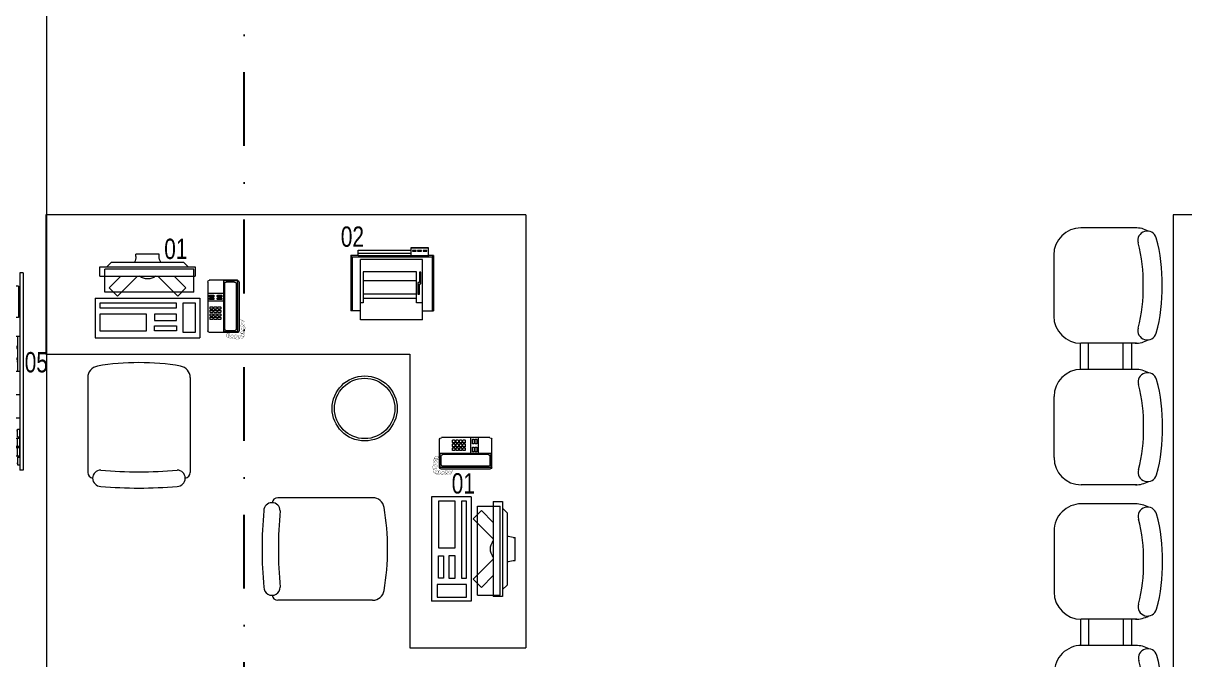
# Model space of a CAD drawing. Header units: inches. Extents: x -246178 to 57169, y -29325 to 19878.
# Drawn here: x 35950 to 40947, y -10662 to -7922 of the extents above; entities that cross this region are included whole.
import ezdxf
from ezdxf.enums import TextEntityAlignment as Align

# ---------------------------------------------------------------- set-up
doc = ezdxf.new("R2010")
doc.units = ezdxf.units.IN
doc.header["$LTSCALE"] = 25
doc.header["$MEASUREMENT"] = 0
doc.linetypes.add('DASHDOT', pattern=[25.4, 12.7, -6.35, 0, -6.35])
doc.layers.get('0').update_dxf_attribs({"color": 8})
for name, color, linetype, lineweight in [('00-Ground Floor$0$72_EGR_EQP_TAG', 142, 'Continuous', 5), ('00-Ground Floor$0$LOADING', 253, 'Continuous', 5), ('00-Ground Floor$0$Walls', 251, 'Continuous', 5), ('F-ALRM-CLNG-CNDT', 51, 'DASHDOT', 25)]:
    doc.layers.add(name, color=color, linetype=linetype, lineweight=lineweight)
doc.styles.add('00-Ground Floor$0$Standard', font='arial.ttf')
doc.styles.add('00-Ground Floor$0$X3G_ENTITY_257CFD', font='swisscl.ttf', dxfattribs={"height": 200})

# ---------------------------------------------------------------- blocks, each defined once
blk = doc.blocks.new('00-Ground Floor$0$GF21021-P')
for p, q in [((-0.2207, 0.4756), (-0.2207, 0.0675)), ((0.2205, 0.4756), (0.2205, 0.0675))]:
    blk.add_line(p, q)
for centre, radius, start, end in [((-0.1707, 0.4756), 0.05, 99.6329, 180), ((-0.0001, -0.5295), 1.0695, 80.3671, 99.6329), ((0.1705, 0.4756), 0.05, 0, 80.3671), ((-0.1957, 0.0675), 0.025, 180, 261.4721), ((-0.1643, 0.0425), 0.0351, 90, 270), ((0, 1.8467), 1.7767, 264.6946, 275.3053), ((0.1641, 0.0425), 0.0351, 270, 90), ((0.1955, 0.0675), 0.025, 278.5279, 0), ((0, 1.8314), 1.8314, 264.8532, 275.147)]:
    blk.add_arc(centre, radius, start, end)
blk = doc.blocks.new('00-Ground Floor$0$DM20079-P')
at = {"color": 0}
for p, q in [((-0.0686, 0.217), (-0.0686, 0.008)), ((-0.0616, 0.225), (0.0594, 0.225)), ((-0.0616, 0.225), (-0.0616, 0)), ((-0.0616, 0.222), (-0.0016, 0.222)), ((-0.0616, 0.212), (-0.0565, 0.212)), ((-0.0566, 0.2105), (-0.0566, 0.0145)), ((-0.0496, 0.2175), (-0.0136, 0.2175)), ((-0.0068, 0.212), (-0.0016, 0.212)), ((-0.0066, 0.2105), (-0.0066, 0.0145)), ((-0.0016, 0.225), (-0.0016, 0)), ((0.0664, 0.217), (0.0664, 0.008)), ((-0.0016, 0.1675), (0.0664, 0.1675)), ((-0.0016, 0.135), (0.0664, 0.135)), ((-0.0616, 0.013), (-0.0565, 0.013)), ((-0.0616, 0.003), (-0.0016, 0.003)), ((-0.0594, 0), (0.0594, 0)), ((-0.0496, 0.0075), (-0.0136, 0.0075)), ((-0.0068, 0.013), (-0.0016, 0.013))]:
    blk.add_line(p, q, dxfattribs=at)
for points in [[(0.0074, 0.1605, 0.414214), (0.0054, 0.1585), (0.0054, 0.1555, 0.414214), (0.0074, 0.1535), (0.0234, 0.1535, 0.414214), (0.0254, 0.1555), (0.0254, 0.1585, 0.414214), (0.0234, 0.1605)], [(0.0574, 0.1535, 0.414214), (0.0594, 0.1555), (0.0594, 0.1585, 0.414214), (0.0574, 0.1605), (0.0414, 0.1605, 0.414214), (0.0394, 0.1585), (0.0394, 0.1555, 0.414214), (0.0414, 0.1535)], [(0.0234, 0.142, 0.414214), (0.0254, 0.144), (0.0254, 0.147, 0.414214), (0.0234, 0.149), (0.0074, 0.149, 0.414214), (0.0054, 0.147), (0.0054, 0.144, 0.414214), (0.0074, 0.142)], [(0.0104, 0.103, 0.414214), (0.0124, 0.101), (0.0204, 0.101, 0.414214), (0.0224, 0.103), (0.0224, 0.109, 0.414214), (0.0204, 0.111), (0.0124, 0.111, 0.414214), (0.0104, 0.109)], [(0.0274, 0.103, 0.414214), (0.0294, 0.101), (0.0374, 0.101, 0.414214), (0.0394, 0.103), (0.0394, 0.109, 0.414214), (0.0374, 0.111), (0.0294, 0.111, 0.414214), (0.0274, 0.109)], [(0.0574, 0.142, 0.414214), (0.0594, 0.144), (0.0594, 0.147, 0.414214), (0.0574, 0.149), (0.0414, 0.149, 0.414214), (0.0394, 0.147), (0.0394, 0.144, 0.414214), (0.0414, 0.142)], [(0.0444, 0.103, 0.414214), (0.0464, 0.101), (0.0544, 0.101, 0.414214), (0.0564, 0.103), (0.0564, 0.109, 0.414214), (0.0544, 0.111), (0.0464, 0.111, 0.414214), (0.0444, 0.109)], [(0.0104, 0.088, 0.414214), (0.0124, 0.086), (0.0204, 0.086, 0.414214), (0.0224, 0.088), (0.0224, 0.094, 0.414214), (0.0204, 0.096), (0.0124, 0.096, 0.414214), (0.0104, 0.094)], [(0.0104, 0.073, 0.414214), (0.0124, 0.071), (0.0204, 0.071, 0.414214), (0.0224, 0.073), (0.0224, 0.079, 0.414214), (0.0204, 0.081), (0.0124, 0.081, 0.414214), (0.0104, 0.079)], [(0.0104, 0.058, 0.414214), (0.0124, 0.056), (0.0204, 0.056, 0.414214), (0.0224, 0.058), (0.0224, 0.064, 0.414214), (0.0204, 0.066), (0.0124, 0.066, 0.414214), (0.0104, 0.064)], [(0.0274, 0.088, 0.414214), (0.0294, 0.086), (0.0374, 0.086, 0.414214), (0.0394, 0.088), (0.0394, 0.094, 0.414214), (0.0374, 0.096), (0.0294, 0.096, 0.414214), (0.0274, 0.094)], [(0.0274, 0.073, 0.414214), (0.0294, 0.071), (0.0374, 0.071, 0.414214), (0.0394, 0.073), (0.0394, 0.079, 0.414214), (0.0374, 0.081), (0.0294, 0.081, 0.414214), (0.0274, 0.079)], [(0.0274, 0.058, 0.414214), (0.0294, 0.056), (0.0374, 0.056, 0.414214), (0.0394, 0.058), (0.0394, 0.064, 0.414214), (0.0374, 0.066), (0.0294, 0.066, 0.414214), (0.0274, 0.064)], [(0.0444, 0.088, 0.414214), (0.0464, 0.086), (0.0544, 0.086, 0.414214), (0.0564, 0.088), (0.0564, 0.094, 0.414214), (0.0544, 0.096), (0.0464, 0.096, 0.414214), (0.0444, 0.094)], [(0.0444, 0.073, 0.414214), (0.0464, 0.071), (0.0544, 0.071, 0.414214), (0.0564, 0.073), (0.0564, 0.079, 0.414214), (0.0544, 0.081), (0.0464, 0.081, 0.414214), (0.0444, 0.079)], [(0.0444, 0.058, 0.414214), (0.0464, 0.056), (0.0544, 0.056, 0.414214), (0.0564, 0.058), (0.0564, 0.064, 0.414214), (0.0544, 0.066), (0.0464, 0.066, 0.414214), (0.0444, 0.064)]]:
    blk.add_lwpolyline(points, format="xyb", close=True, dxfattribs=at)
at = {"color": 0, "const_width": 0.001}
blk.add_lwpolyline([(-0.0686, 0.059, 0.184574), (-0.0861, 0.0478, 1.44364), (-0.0769, 0.0452, 0.837915), (-0.0907, 0.0465, 0.30536), (-0.0835, 0.0248, 1.584726), (-0.0815, 0.034, 0.253153), (-0.094, 0.0228, 0.874198), (-0.0776, 0.0142, 0.915253), (-0.0897, 0.0168, 0.223821), (-0.0874, -0.0011, 1.703343), (-0.0796, 0.005, 0.588962), (-0.0934, -0.0114, 0.717795), (-0.0769, -0.0108, 0.983104), (-0.0875, -0.0075, 0.326362), (-0.0815, -0.0259, 0.758716), (-0.0657, -0.0134, 0.906186), (-0.0743, -0.016, 0.189488), (-0.067, -0.0272, 0.7948), (-0.0506, -0.0127, 1.223996), (-0.0585, -0.0193, 0.072149), (-0.0473, -0.0259, 0.645886), (-0.0341, -0.0134, 1.366917), (-0.042, -0.0193, 0.078415), (-0.0315, -0.0246, 0.723006), (-0.0229, -0.0127, 1.105484), (-0.0289, -0.018, 0.327892), (-0.017, -0.0193, 0.446638), (-0.0144, -0.0068, 0.327263), (-0.0269, -0.0029, 1.240441), (-0.0229, -0.0094, 0.611307), (-0.0278, 0.0075)], format="xyb", dxfattribs=at)
at = {"color": 0}
for centre, radius, start, end in [((-0.0605, 0.217), 0.00813, 97.9633, 179.6649), ((-0.0496, 0.2105), 0.007, 90, 180), ((-0.0136, 0.2105), 0.007, 0, 90), ((0.0582, 0.217), 0.00813, 0.3351, 82.0367), ((-0.0605, 0.008), 0.00813, 180.3351, 277.9633), ((-0.0496, 0.0145), 0.007, 180, 270), ((-0.0136, 0.0145), 0.007, 270, 0), ((0.0582, 0.008), 0.00813, 277.9633, 359.6649)]:
    blk.add_arc(centre, radius, start, end, dxfattribs=at)
blk = doc.blocks.new('00-Ground Floor$0$ITCWLS1-P')
at = {"layer": '00-Ground Floor$0$LOADING'}
for p, q in [((-0.17, 0.45), (-0.17, 0)), ((-0.17, 0.45), (0, 0.45)), ((0, 0.45), (0, 0)), ((-0.3251, 0.38, 0), (-0.3051, 0.4, 0)), ((-0.2651, 0.43, 0), (-0.3051, 0.43, 0)), ((-0.3051, 0.43, 0), (-0.3051, 0.02, 0)), ((-0.197, 0.4094), (-0.295, 0.4094)), ((-0.295, 0.0264), (-0.295, 0.4094)), ((-0.2651, 0.43, 0), (-0.2651, 0.02, 0)), ((-0.197, 0.0264), (-0.197, 0.4094)), ((-0.1496, 0.4305), (-0.1291, 0.4305)), ((-0.1291, 0.4305), (-0.1291, 0.4089)), ((-0.3251, 0.38, 0), (-0.3251, 0.07, 0)), ((-0.3503, 0.275), (-0.3596, 0.275)), ((-0.3596, 0.175), (-0.3596, 0.275)), ((-0.3503, 0.175), (-0.3596, 0.175)), ((-0.3251, 0.07, 0), (-0.3051, 0.05, 0)), ((-0.3051, 0.02, 0), (-0.2651, 0.02, 0)), ((-0.197, 0.0264), (-0.295, 0.0264)), ((-0.17, 0), (0, 0))]:
    blk.add_line(p, q, dxfattribs=at)
at = {"layer": '00-Ground Floor$0$LOADING', "extrusion": (2.48281e-10, 3.18408e-10, -1)}
for p, q in [((-0.2651, 0.3395), (-0.2144, 0.3902)), ((-0.2651, 0.2688), (-0.1791, 0.3548)), ((-0.1791, 0.3548), (-0.2144, 0.3902))]:
    blk.add_line(p, q, dxfattribs=at)
at = {"layer": '00-Ground Floor$0$LOADING', "extrusion": (2.48281e-10, -3.18408e-10, -1)}
for p, q in [((-0.2651, 0.1812), (-0.1791, 0.0952)), ((-0.2651, 0.1105), (-0.2144, 0.0598)), ((-0.1791, 0.0952), (-0.2144, 0.0598))]:
    blk.add_line(p, q, dxfattribs=at)
at = {"layer": '00-Ground Floor$0$LOADING'}
for points in [[(-0.1291, 0.4089), (-0.1291, 0.1), (-0.1496, 0.1), (-0.1496, 0.4305)], [(-0.1496, 0.1), (-0.1496, 0.1), (-0.1496, 0.1), (-0.1496, 0.1), (-0.1496, 0.1), (-0.1496, 0.1), (-0.1496, 0.1), (-0.1496, 0.1), (-0.1496, 0.1)], [(-0.1496, 0.1), (-0.1496, 0.1), (-0.1496, 0.1), (-0.1496, 0.1), (-0.1496, 0.1), (-0.1496, 0.1), (-0.1496, 0.1), (-0.1496, 0.1), (-0.1496, 0.1), (-0.1496, 0.1), (-0.1496, 0.1), (-0.1496, 0.1), (-0.1496, 0.1), (-0.1496, 0.1), (-0.1496, 0.1), (-0.1496, 0.1), (-0.1496, 0.1), (-0.1496, 0.1)], [(-0.1496, 0.1), (-0.1496, 0.1), (-0.1496, 0.1), (-0.1496, 0.1), (-0.1496, 0.1), (-0.1496, 0.1), (-0.1496, 0.1), (-0.1496, 0.1), (-0.1496, 0.1), (-0.1496, 0.1)], [(-0.1496, 0.1), (-0.1496, 0.1), (-0.1496, 0.1), (-0.1496, 0.1), (-0.1496, 0.1), (-0.1496, 0.1), (-0.1496, 0.1)], [(-0.1496, 0.1), (-0.1496, 0.1), (-0.1496, 0.1), (-0.1496, 0.1), (-0.1496, 0.1), (-0.1496, 0.1), (-0.1496, 0.1), (-0.1496, 0.1), (-0.1496, 0.1), (-0.1496, 0.1)], [(-0.1496, 0.1), (-0.1496, 0.1), (-0.1496, 0.1), (-0.1496, 0.1), (-0.1496, 0.1), (-0.1496, 0.1), (-0.1496, 0.1), (-0.1496, 0.1), (-0.1496, 0.1), (-0.1496, 0.1), (-0.1496, 0.1), (-0.1496, 0.1), (-0.1496, 0.1), (-0.1496, 0.1), (-0.1496, 0.1)], [(-0.1496, 0.1), (-0.1496, 0.1), (-0.1496, 0.1), (-0.1496, 0.1), (-0.1496, 0.1), (-0.1496, 0.1), (-0.1496, 0.1), (-0.1496, 0.1), (-0.1496, 0.1), (-0.1496, 0.1)], [(-0.1496, 0.1), (-0.1496, 0.1), (-0.1496, 0.1), (-0.1496, 0.1), (-0.1496, 0.1), (-0.1496, 0.1), (-0.1496, 0.1), (-0.1496, 0.1), (-0.1496, 0.1), (-0.1496, 0.1)], [(-0.1496, 0.1), (-0.1496, 0.1), (-0.1496, 0.1), (-0.1496, 0.1), (-0.1496, 0.1), (-0.1496, 0.1), (-0.1496, 0.1), (-0.1496, 0.1), (-0.1496, 0.1), (-0.1496, 0.1), (-0.1496, 0.1), (-0.1496, 0.1), (-0.1496, 0.1), (-0.1496, 0.1), (-0.1496, 0.1), (-0.1496, 0.1), (-0.1496, 0.1), (-0.1496, 0.1), (-0.1496, 0.1), (-0.1496, 0.1), (-0.1496, 0.1), (-0.1496, 0.1), (-0.1496, 0.1), (-0.1496, 0.1), (-0.1496, 0.1), (-0.1496, 0.1), (-0.1496, 0.1), (-0.1496, 0.1), (-0.1496, 0.1), (-0.1496, 0.1), (-0.1496, 0.1), (-0.1496, 0.1), (-0.1496, 0.1), (-0.1496, 0.1), (-0.1496, 0.1), (-0.1496, 0.1), (-0.1496, 0.1), (-0.1496, 0.1), (-0.1496, 0.1), (-0.1496, 0.1), (-0.1496, 0.1), (-0.1496, 0.1), (-0.1496, 0.1), (-0.1496, 0.1), (-0.1496, 0.1), (-0.1496, 0.1), (-0.1496, 0.1), (-0.1496, 0.1), (-0.1496, 0.1), (-0.1496, 0.1), (-0.1496, 0.1), (-0.1496, 0.1), (-0.1496, 0.1), (-0.1496, 0.1)], [(-0.1496, 0.1), (-0.1496, 0.1), (-0.1496, 0.1), (-0.1496, 0.1), (-0.1496, 0.1), (-0.1496, 0.1), (-0.1496, 0.1), (-0.1496, 0.1), (-0.1496, 0.1), (-0.1496, 0.1), (-0.1496, 0.1), (-0.1496, 0.1), (-0.1496, 0.1), (-0.1496, 0.1), (-0.1496, 0.1), (-0.1496, 0.1), (-0.1496, 0.1), (-0.1496, 0.1), (-0.1496, 0.1), (-0.1496, 0.1), (-0.1496, 0.1), (-0.1496, 0.1), (-0.1496, 0.1), (-0.1496, 0.1), (-0.1496, 0.1), (-0.1496, 0.1), (-0.1496, 0.1), (-0.1496, 0.1), (-0.1496, 0.1), (-0.1496, 0.1), (-0.1496, 0.1), (-0.1496, 0.1), (-0.1496, 0.1), (-0.1496, 0.1), (-0.1496, 0.1), (-0.1496, 0.1), (-0.1496, 0.1), (-0.1496, 0.1), (-0.1496, 0.1), (-0.1496, 0.1), (-0.1496, 0.1), (-0.1496, 0.1), (-0.1496, 0.1), (-0.1496, 0.1), (-0.1496, 0.1), (-0.1496, 0.1), (-0.1496, 0.1), (-0.1496, 0.1), (-0.1496, 0.1), (-0.1496, 0.1), (-0.1496, 0.1), (-0.1496, 0.1), (-0.1496, 0.1), (-0.1496, 0.1), (-0.1496, 0.1), (-0.1496, 0.1), (-0.1496, 0.1), (-0.1496, 0.1), (-0.1496, 0.1), (-0.1496, 0.1), (-0.1496, 0.1), (-0.1496, 0.1), (-0.1496, 0.1), (-0.1496, 0.1), (-0.1496, 0.1), (-0.1496, 0.1), (-0.1496, 0.1), (-0.1496, 0.1), (-0.1496, 0.1), (-0.1496, 0.1), (-0.1496, 0.1), (-0.1496, 0.1), (-0.1496, 0.1), (-0.1496, 0.1), (-0.1496, 0.1), (-0.1496, 0.1), (-0.1496, 0.1), (-0.1496, 0.1), (-0.1496, 0.1), (-0.1496, 0.1), (-0.1496, 0.1), (-0.1496, 0.1), (-0.1496, 0.1), (-0.1496, 0.1), (-0.1496, 0.1), (-0.1496, 0.1), (-0.1496, 0.1), (-0.1496, 0.1), (-0.1496, 0.1)], [(-0.1496, 0.1), (-0.1496, 0.1), (-0.1496, 0.1), (-0.1496, 0.1), (-0.1496, 0.1), (-0.1496, 0.1), (-0.1496, 0.1), (-0.1496, 0.1), (-0.1496, 0.1), (-0.1496, 0.1), (-0.1496, 0.1), (-0.1496, 0.1)], [(-0.1496, 0.1), (-0.1496, 0.1), (-0.1496, 0.1), (-0.1496, 0.1), (-0.1496, 0.1), (-0.1496, 0.1), (-0.1496, 0.1)], [(-0.1496, 0.1), (-0.1496, 0.1), (-0.1496, 0.1), (-0.1496, 0.1), (-0.1496, 0.1), (-0.1496, 0.1), (-0.1496, 0.1), (-0.1496, 0.1), (-0.1496, 0.1), (-0.1496, 0.1), (-0.1496, 0.1), (-0.1496, 0.1), (-0.1496, 0.1), (-0.1496, 0.1), (-0.1496, 0.1), (-0.1496, 0.1), (-0.1496, 0.1)], [(-0.1496, 0.1), (-0.1496, 0.1), (-0.1496, 0.1), (-0.1496, 0.1), (-0.1496, 0.1), (-0.1496, 0.1), (-0.1496, 0.1), (-0.1496, 0.1), (-0.1496, 0.1), (-0.1496, 0.1), (-0.1496, 0.1), (-0.1496, 0.1), (-0.1496, 0.1), (-0.1496, 0.1), (-0.1496, 0.1), (-0.1496, 0.1), (-0.1496, 0.1), (-0.1496, 0.1), (-0.1496, 0.1), (-0.1496, 0.1), (-0.1496, 0.1), (-0.1496, 0.1), (-0.1496, 0.1), (-0.1496, 0.1), (-0.1496, 0.1), (-0.1496, 0.1), (-0.1496, 0.1), (-0.1496, 0.1), (-0.1496, 0.1), (-0.1496, 0.1), (-0.1496, 0.1), (-0.1496, 0.1), (-0.1496, 0.1), (-0.1496, 0.1), (-0.1496, 0.1), (-0.1496, 0.1), (-0.1496, 0.1), (-0.1496, 0.1), (-0.1496, 0.1), (-0.1496, 0.1), (-0.1496, 0.1), (-0.1496, 0.1), (-0.1496, 0.1), (-0.1496, 0.1), (-0.1496, 0.1), (-0.1496, 0.1), (-0.1496, 0.1), (-0.1496, 0.1), (-0.1496, 0.1), (-0.1496, 0.1), (-0.1496, 0.1), (-0.1496, 0.1), (-0.1496, 0.1), (-0.1496, 0.1), (-0.1496, 0.1), (-0.1496, 0.1), (-0.1496, 0.1), (-0.1496, 0.1), (-0.1496, 0.1), (-0.1496, 0.1), (-0.1496, 0.1), (-0.1496, 0.1), (-0.1496, 0.1), (-0.1496, 0.1), (-0.1496, 0.1), (-0.1496, 0.1), (-0.1496, 0.1), (-0.1496, 0.1), (-0.1496, 0.1), (-0.1496, 0.1), (-0.1496, 0.1), (-0.1496, 0.1), (-0.1496, 0.1), (-0.1496, 0.1), (-0.1496, 0.1), (-0.1496, 0.1), (-0.1496, 0.1), (-0.1496, 0.1), (-0.1496, 0.1), (-0.1496, 0.1), (-0.1496, 0.1), (-0.1496, 0.1), (-0.1496, 0.1), (-0.1496, 0.1), (-0.1496, 0.1), (-0.1496, 0.1), (-0.1496, 0.1), (-0.1496, 0.1), (-0.1496, 0.1), (-0.1496, 0.1), (-0.1496, 0.1), (-0.1496, 0.1), (-0.1496, 0.1), (-0.1496, 0.1), (-0.1496, 0.1), (-0.1496, 0.1), (-0.1496, 0.1), (-0.1496, 0.1), (-0.1496, 0.1), (-0.1496, 0.1), (-0.1496, 0.1), (-0.1496, 0.1), (-0.1496, 0.1), (-0.1496, 0.1), (-0.1496, 0.1), (-0.1496, 0.1), (-0.1496, 0.1), (-0.1496, 0.1), (-0.1496, 0.1), (-0.1496, 0.1), (-0.1496, 0.1)], [(-0.1496, 0.1), (-0.1496, 0.1), (-0.1496, 0.1), (-0.1496, 0.1), (-0.1496, 0.1), (-0.1496, 0.1), (-0.1496, 0.1), (-0.1496, 0.1)]]:
    blk.add_lwpolyline(points, dxfattribs=at)
for points in [[(-0.1019, 0.4305), (-0.0304, 0.4305), (-0.0304, 0.2294), (-0.1019, 0.2294)], [(-0.1019, 0.1954), (-0.0747, 0.1954), (-0.0747, 0.1), (-0.1019, 0.1)], [(-0.0304, 0.1954), (-0.0508, 0.1954), (-0.0508, 0.1), (-0.0304, 0.1)], [(-0.1496, 0.1), (-0.1496, 0.1), (-0.1496, 0.1), (-0.1496, 0.1), (-0.1496, 0.1), (-0.1496, 0.1), (-0.1496, 0.1), (-0.1496, 0.1), (-0.1496, 0.1), (-0.1496, 0.1), (-0.1496, 0.1), (-0.1496, 0.1), (-0.1496, 0.1), (-0.1496, 0.1), (-0.1496, 0.1), (-0.1496, 0.1), (-0.1496, 0.1), (-0.1496, 0.1), (-0.1496, 0.1), (-0.1496, 0.1), (-0.1496, 0.1), (-0.1496, 0.1), (-0.1496, 0.1), (-0.1496, 0.1), (-0.1496, 0.1), (-0.1496, 0.1), (-0.1496, 0.1), (-0.1496, 0.1), (-0.1496, 0.1), (-0.1496, 0.1), (-0.1496, 0.1), (-0.1496, 0.1), (-0.1496, 0.1), (-0.1496, 0.1), (-0.1496, 0.1), (-0.1496, 0.1), (-0.1496, 0.1), (-0.1496, 0.1), (-0.1496, 0.1), (-0.1496, 0.1), (-0.1496, 0.1), (-0.1496, 0.1), (-0.1496, 0.1), (-0.1496, 0.1), (-0.1496, 0.1), (-0.1496, 0.1), (-0.1496, 0.1), (-0.1496, 0.1), (-0.1496, 0.1), (-0.1496, 0.1), (-0.1496, 0.1), (-0.1496, 0.1), (-0.1496, 0.1), (-0.1496, 0.1), (-0.1496, 0.1), (-0.1496, 0.1), (-0.1496, 0.1), (-0.1496, 0.1), (-0.1496, 0.1), (-0.1496, 0.1), (-0.1496, 0.1), (-0.1496, 0.1), (-0.1496, 0.1), (-0.1496, 0.1), (-0.1496, 0.1), (-0.1496, 0.1), (-0.1496, 0.1), (-0.1496, 0.1), (-0.1496, 0.1), (-0.1496, 0.1), (-0.1496, 0.1), (-0.1496, 0.1), (-0.1496, 0.1), (-0.1496, 0.1), (-0.1496, 0.1), (-0.1496, 0.1), (-0.1496, 0.1), (-0.1496, 0.1), (-0.1496, 0.1), (-0.1496, 0.1), (-0.1496, 0.1), (-0.1496, 0.1), (-0.1496, 0.1), (-0.1496, 0.1), (-0.1496, 0.1), (-0.1496, 0.1), (-0.1496, 0.1), (-0.1496, 0.1), (-0.1496, 0.1), (-0.1496, 0.1), (-0.1496, 0.1), (-0.1496, 0.1), (-0.1496, 0.1), (-0.1496, 0.1), (-0.1496, 0.1), (-0.1496, 0.1), (-0.1496, 0.1), (-0.1496, 0.1), (-0.1496, 0.1), (-0.1496, 0.1), (-0.1496, 0.1), (-0.1496, 0.1), (-0.1496, 0.1), (-0.1496, 0.1), (-0.1496, 0.1), (-0.1496, 0.1), (-0.1496, 0.1), (-0.1496, 0.1), (-0.1496, 0.1), (-0.1496, 0.1), (-0.1496, 0.1), (-0.1496, 0.1), (-0.1496, 0.1), (-0.1496, 0.1), (-0.1496, 0.1), (-0.1496, 0.1), (-0.1496, 0.1), (-0.1496, 0.1), (-0.1496, 0.1), (-0.1496, 0.1), (-0.1496, 0.1), (-0.1496, 0.1), (-0.1496, 0.1), (-0.1496, 0.1), (-0.1496, 0.1), (-0.1496, 0.1), (-0.1496, 0.1), (-0.1496, 0.1), (-0.1496, 0.1), (-0.1496, 0.1), (-0.1496, 0.1), (-0.1496, 0.1), (-0.1496, 0.1), (-0.1496, 0.1), (-0.1496, 0.1), (-0.1496, 0.1), (-0.1496, 0.1), (-0.1496, 0.1), (-0.1496, 0.1), (-0.1496, 0.1), (-0.1496, 0.1), (-0.1496, 0.1), (-0.1496, 0.1), (-0.1496, 0.1), (-0.1496, 0.1), (-0.1496, 0.1), (-0.1496, 0.1), (-0.1496, 0.1), (-0.1496, 0.1), (-0.1496, 0.1), (-0.1496, 0.1), (-0.1496, 0.1), (-0.1496, 0.1), (-0.1496, 0.1), (-0.1496, 0.1), (-0.1496, 0.1), (-0.1496, 0.1), (-0.1496, 0.1), (-0.1496, 0.1), (-0.1496, 0.1), (-0.1496, 0.1), (-0.1496, 0.1), (-0.1496, 0.1), (-0.1496, 0.1), (-0.1496, 0.1), (-0.1496, 0.1), (-0.1496, 0.1), (-0.1496, 0.1), (-0.1496, 0.1), (-0.1496, 0.1), (-0.1496, 0.1), (-0.1496, 0.1), (-0.1496, 0.1), (-0.1496, 0.1), (-0.1496, 0.1), (-0.1496, 0.1), (-0.1496, 0.1), (-0.1496, 0.1), (-0.1496, 0.1), (-0.1496, 0.1), (-0.1496, 0.1), (-0.1496, 0.1), (-0.1496, 0.1), (-0.1496, 0.1), (-0.1496, 0.1), (-0.1496, 0.1), (-0.1496, 0.1), (-0.1496, 0.1), (-0.1496, 0.1), (-0.1496, 0.1), (-0.1496, 0.1), (-0.1496, 0.1), (-0.1496, 0.1), (-0.1496, 0.1), (-0.1496, 0.1), (-0.1496, 0.1), (-0.1496, 0.1), (-0.1496, 0.1), (-0.1496, 0.1), (-0.1496, 0.1), (-0.1496, 0.1), (-0.1496, 0.1), (-0.1496, 0.1), (-0.1496, 0.1), (-0.1496, 0.1), (-0.1496, 0.1), (-0.1496, 0.1), (-0.1496, 0.1), (-0.1496, 0.1), (-0.1496, 0.1), (-0.1496, 0.1), (-0.1496, 0.1), (-0.1496, 0.1), (-0.1496, 0.1), (-0.1496, 0.1), (-0.1496, 0.1), (-0.1496, 0.1), (-0.1496, 0.1), (-0.1496, 0.1), (-0.1496, 0.1), (-0.1496, 0.1), (-0.1496, 0.1), (-0.1496, 0.1), (-0.1496, 0.1), (-0.1496, 0.1), (-0.1496, 0.1), (-0.1496, 0.1), (-0.1496, 0.1), (-0.1496, 0.1), (-0.1496, 0.1), (-0.1496, 0.1), (-0.1496, 0.1), (-0.1496, 0.1), (-0.1496, 0.1), (-0.1496, 0.1), (-0.1496, 0.1), (-0.1496, 0.1), (-0.1496, 0.1), (-0.1496, 0.1), (-0.1496, 0.1), (-0.1496, 0.1), (-0.1496, 0.1), (-0.1496, 0.1), (-0.1496, 0.1), (-0.1496, 0.1), (-0.1496, 0.1), (-0.1496, 0.1), (-0.1496, 0.1), (-0.1496, 0.1), (-0.1496, 0.1), (-0.1496, 0.1), (-0.1496, 0.1), (-0.1496, 0.1), (-0.1496, 0.1), (-0.1496, 0.1), (-0.1496, 0.1), (-0.1496, 0.1), (-0.1496, 0.1), (-0.1496, 0.1), (-0.1496, 0.1), (-0.1496, 0.1), (-0.1496, 0.1), (-0.1496, 0.1), (-0.1496, 0.1), (-0.1496, 0.1), (-0.1496, 0.1), (-0.1496, 0.1), (-0.1496, 0.1), (-0.1496, 0.1), (-0.1496, 0.1), (-0.1496, 0.1), (-0.1496, 0.1), (-0.1496, 0.1), (-0.1496, 0.1), (-0.1496, 0.1), (-0.1496, 0.1), (-0.1496, 0.1)], [(-0.1496, 0.1), (-0.1496, 0.1), (-0.1496, 0.1), (-0.1496, 0.1), (-0.1496, 0.1), (-0.1496, 0.1), (-0.1496, 0.1), (-0.1496, 0.1), (-0.1496, 0.1), (-0.1496, 0.1), (-0.1496, 0.1), (-0.1496, 0.1), (-0.1496, 0.1), (-0.1496, 0.1), (-0.1496, 0.1), (-0.1496, 0.1), (-0.1496, 0.1), (-0.1496, 0.1), (-0.1496, 0.1), (-0.1496, 0.1), (-0.1496, 0.1), (-0.1496, 0.1), (-0.1496, 0.1), (-0.1496, 0.1), (-0.1496, 0.1), (-0.1496, 0.1), (-0.1496, 0.1), (-0.1496, 0.1), (-0.1496, 0.1), (-0.1496, 0.1), (-0.1496, 0.1), (-0.1496, 0.1), (-0.1496, 0.1), (-0.1496, 0.1), (-0.1496, 0.1), (-0.1496, 0.1), (-0.1496, 0.1), (-0.1496, 0.1), (-0.1496, 0.1), (-0.1496, 0.1), (-0.1496, 0.1), (-0.1496, 0.1), (-0.1496, 0.1), (-0.1496, 0.1), (-0.1496, 0.1), (-0.1496, 0.1), (-0.1496, 0.1), (-0.1496, 0.1), (-0.1496, 0.1), (-0.1496, 0.1), (-0.1496, 0.1), (-0.1496, 0.1), (-0.1496, 0.1), (-0.1496, 0.1), (-0.1496, 0.1), (-0.1496, 0.1), (-0.1496, 0.1), (-0.1496, 0.1), (-0.1496, 0.1), (-0.1496, 0.1), (-0.1496, 0.1), (-0.1496, 0.1), (-0.1496, 0.1), (-0.1496, 0.1), (-0.1496, 0.1), (-0.1496, 0.1), (-0.1496, 0.1), (-0.1496, 0.1), (-0.1496, 0.1), (-0.1496, 0.1), (-0.1496, 0.1), (-0.1496, 0.1), (-0.1496, 0.1), (-0.1496, 0.1), (-0.1496, 0.1), (-0.1496, 0.1), (-0.1496, 0.1), (-0.1496, 0.1), (-0.1496, 0.1), (-0.1496, 0.1), (-0.1496, 0.1), (-0.1496, 0.1), (-0.1496, 0.1), (-0.1496, 0.1), (-0.1496, 0.1), (-0.1496, 0.1), (-0.1496, 0.1), (-0.1496, 0.1), (-0.1496, 0.1), (-0.1496, 0.1), (-0.1496, 0.1), (-0.1496, 0.1), (-0.1496, 0.1), (-0.1496, 0.1), (-0.1496, 0.1), (-0.1496, 0.1), (-0.1496, 0.1), (-0.1496, 0.1), (-0.1496, 0.1), (-0.1496, 0.1), (-0.1496, 0.1), (-0.1496, 0.1), (-0.1496, 0.1), (-0.1496, 0.1), (-0.1496, 0.1), (-0.1496, 0.1), (-0.1496, 0.1), (-0.1496, 0.1), (-0.1496, 0.1), (-0.1496, 0.1), (-0.1496, 0.1), (-0.1496, 0.1), (-0.1496, 0.1), (-0.1496, 0.1), (-0.1496, 0.1), (-0.1496, 0.1), (-0.1496, 0.1), (-0.1496, 0.1), (-0.1496, 0.1), (-0.1496, 0.1), (-0.1496, 0.1), (-0.1496, 0.1), (-0.1496, 0.1), (-0.1496, 0.1), (-0.1496, 0.1), (-0.1496, 0.1), (-0.1496, 0.1), (-0.1496, 0.1), (-0.1496, 0.1), (-0.1496, 0.1), (-0.1496, 0.1), (-0.1496, 0.1), (-0.1496, 0.1), (-0.1496, 0.1), (-0.1496, 0.1), (-0.1496, 0.1), (-0.1496, 0.1), (-0.1496, 0.1), (-0.1496, 0.1), (-0.1496, 0.1), (-0.1496, 0.1), (-0.1496, 0.1), (-0.1496, 0.1), (-0.1496, 0.1), (-0.1496, 0.1), (-0.1496, 0.1), (-0.1496, 0.1), (-0.1496, 0.1), (-0.1496, 0.1), (-0.1496, 0.1), (-0.1496, 0.1), (-0.1496, 0.1), (-0.1496, 0.1), (-0.1496, 0.1), (-0.1496, 0.1), (-0.1496, 0.1), (-0.1496, 0.1), (-0.1496, 0.1), (-0.1496, 0.1), (-0.1496, 0.1), (-0.1496, 0.1), (-0.1496, 0.1), (-0.1496, 0.1), (-0.1496, 0.1), (-0.1496, 0.1), (-0.1496, 0.1), (-0.1496, 0.1), (-0.1496, 0.1), (-0.1496, 0.1), (-0.1496, 0.1), (-0.1496, 0.1), (-0.1496, 0.1), (-0.1496, 0.1), (-0.1496, 0.1), (-0.1496, 0.1), (-0.1496, 0.1), (-0.1496, 0.1), (-0.1496, 0.1), (-0.1496, 0.1), (-0.1496, 0.1), (-0.1496, 0.1), (-0.1496, 0.1), (-0.1496, 0.1), (-0.1496, 0.1), (-0.1496, 0.1), (-0.1496, 0.1), (-0.1496, 0.1), (-0.1496, 0.1), (-0.1496, 0.1), (-0.1496, 0.1), (-0.1496, 0.1), (-0.1496, 0.1), (-0.1496, 0.1), (-0.1496, 0.1), (-0.1496, 0.1), (-0.1496, 0.1), (-0.1496, 0.1), (-0.1496, 0.1), (-0.1496, 0.1), (-0.1496, 0.1), (-0.1496, 0.1), (-0.1496, 0.1), (-0.1496, 0.1), (-0.1496, 0.1), (-0.1496, 0.1), (-0.1496, 0.1), (-0.1496, 0.1), (-0.1496, 0.1), (-0.1496, 0.1), (-0.1496, 0.1), (-0.1496, 0.1), (-0.1496, 0.1), (-0.1496, 0.1), (-0.1496, 0.1)], [(-0.1496, 0.1), (-0.1496, 0.1), (-0.1496, 0.1), (-0.1496, 0.1), (-0.1496, 0.1), (-0.1496, 0.1), (-0.1496, 0.1), (-0.1496, 0.1), (-0.1496, 0.1), (-0.1496, 0.1), (-0.1496, 0.1), (-0.1496, 0.1), (-0.1496, 0.1), (-0.1496, 0.1), (-0.1496, 0.1), (-0.1496, 0.1), (-0.1496, 0.1), (-0.1496, 0.1), (-0.1496, 0.1), (-0.1496, 0.1), (-0.1496, 0.1), (-0.1496, 0.1), (-0.1496, 0.1), (-0.1496, 0.1), (-0.1496, 0.1), (-0.1496, 0.1), (-0.1496, 0.1), (-0.1496, 0.1), (-0.1496, 0.1), (-0.1496, 0.1), (-0.1496, 0.1), (-0.1496, 0.1), (-0.1496, 0.1), (-0.1496, 0.1), (-0.1496, 0.1), (-0.1496, 0.1), (-0.1496, 0.1), (-0.1496, 0.1), (-0.1496, 0.1), (-0.1496, 0.1), (-0.1496, 0.1), (-0.1496, 0.1), (-0.1496, 0.1), (-0.1496, 0.1), (-0.1496, 0.1), (-0.1496, 0.1), (-0.1496, 0.1), (-0.1496, 0.1), (-0.1496, 0.1), (-0.1496, 0.1), (-0.1496, 0.1), (-0.1496, 0.1), (-0.1496, 0.1), (-0.1496, 0.1), (-0.1496, 0.1), (-0.1496, 0.1), (-0.1496, 0.1), (-0.1496, 0.1), (-0.1496, 0.1), (-0.1496, 0.1), (-0.1496, 0.1), (-0.1496, 0.1), (-0.1496, 0.1), (-0.1496, 0.1), (-0.1496, 0.1), (-0.1496, 0.1), (-0.1496, 0.1), (-0.1496, 0.1), (-0.1496, 0.1), (-0.1496, 0.1), (-0.1496, 0.1), (-0.1496, 0.1), (-0.1496, 0.1), (-0.1496, 0.1), (-0.1496, 0.1), (-0.1496, 0.1), (-0.1496, 0.1), (-0.1496, 0.1), (-0.1496, 0.1), (-0.1496, 0.1), (-0.1496, 0.1), (-0.1496, 0.1), (-0.1496, 0.1), (-0.1496, 0.1), (-0.1496, 0.1), (-0.1496, 0.1), (-0.1496, 0.1), (-0.1496, 0.1), (-0.1496, 0.1), (-0.1496, 0.1), (-0.1496, 0.1), (-0.1496, 0.1), (-0.1496, 0.1), (-0.1496, 0.1), (-0.1496, 0.1), (-0.1496, 0.1), (-0.1496, 0.1), (-0.1496, 0.1), (-0.1496, 0.1), (-0.1496, 0.1), (-0.1496, 0.1), (-0.1496, 0.1), (-0.1496, 0.1), (-0.1496, 0.1), (-0.1496, 0.1), (-0.1496, 0.1), (-0.1496, 0.1), (-0.1496, 0.1), (-0.1496, 0.1), (-0.1496, 0.1), (-0.1496, 0.1), (-0.1496, 0.1), (-0.1496, 0.1), (-0.1496, 0.1), (-0.1496, 0.1), (-0.1496, 0.1), (-0.1496, 0.1), (-0.1496, 0.1), (-0.1496, 0.1), (-0.1496, 0.1), (-0.1496, 0.1), (-0.1496, 0.1), (-0.1496, 0.1), (-0.1496, 0.1), (-0.1496, 0.1), (-0.1496, 0.1), (-0.1496, 0.1), (-0.1496, 0.1), (-0.1496, 0.1), (-0.1496, 0.1), (-0.1496, 0.1), (-0.1496, 0.1), (-0.1496, 0.1), (-0.1496, 0.1), (-0.1496, 0.1), (-0.1496, 0.1), (-0.1496, 0.1), (-0.1496, 0.1), (-0.1496, 0.1), (-0.1496, 0.1), (-0.1496, 0.1), (-0.1496, 0.1), (-0.1496, 0.1), (-0.1496, 0.1), (-0.1496, 0.1), (-0.1496, 0.1), (-0.1496, 0.1), (-0.1496, 0.1), (-0.1496, 0.1), (-0.1496, 0.1), (-0.1496, 0.1), (-0.1496, 0.1), (-0.1496, 0.1), (-0.1496, 0.1), (-0.1496, 0.1), (-0.1496, 0.1), (-0.1496, 0.1), (-0.1496, 0.1), (-0.1496, 0.1), (-0.1496, 0.1), (-0.1496, 0.1), (-0.1496, 0.1), (-0.1496, 0.1), (-0.1496, 0.1), (-0.1496, 0.1), (-0.1496, 0.1), (-0.1496, 0.1), (-0.1496, 0.1), (-0.1496, 0.1), (-0.1496, 0.1), (-0.1496, 0.1), (-0.1496, 0.1), (-0.1496, 0.1), (-0.1496, 0.1), (-0.1496, 0.1), (-0.1496, 0.1), (-0.1496, 0.1), (-0.1496, 0.1), (-0.1496, 0.1), (-0.1496, 0.1), (-0.1496, 0.1), (-0.1496, 0.1), (-0.1496, 0.1), (-0.1496, 0.1), (-0.1496, 0.1), (-0.1496, 0.1), (-0.1496, 0.1), (-0.1496, 0.1), (-0.1496, 0.1), (-0.1496, 0.1), (-0.1496, 0.1), (-0.1496, 0.1), (-0.1496, 0.1), (-0.1496, 0.1), (-0.1496, 0.1), (-0.1496, 0.1), (-0.1496, 0.1), (-0.1496, 0.1), (-0.1496, 0.1), (-0.1496, 0.1), (-0.1496, 0.1), (-0.1496, 0.1), (-0.1496, 0.1), (-0.1496, 0.1), (-0.1496, 0.1), (-0.1496, 0.1), (-0.1496, 0.1), (-0.1496, 0.1), (-0.1496, 0.1), (-0.1496, 0.1), (-0.1496, 0.1), (-0.1496, 0.1), (-0.1496, 0.1), (-0.1496, 0.1), (-0.1496, 0.1), (-0.1496, 0.1), (-0.1496, 0.1), (-0.1496, 0.1), (-0.1496, 0.1)], [(-0.1496, 0.0727), (-0.0236, 0.0727), (-0.0236, 0.0182), (-0.1496, 0.0182)]]:
    blk.add_lwpolyline(points, close=True, dxfattribs=at)
for centre, radius, start, end in [((-0.3503, 0.325), 0.05, 270, 300.3093), ((-0.3089, 0.225), 0.0556, 321.9431, 38.0569), ((-0.3503, 0.125), 0.05, 59.6907, 90)]:
    blk.add_arc(centre, radius, start, end, dxfattribs=at)
blk = doc.blocks.new('00-Ground Floor$0$ITPPLT2C-P')
at = {"color": 0}
for p, q in [((0, 0), (0, -0.2262)), ((0.0252, 0), (0, 0)), ((0.0139, 0), (0.0139, -0.2262)), ((0.0252, 0), (0.0139, 0)), ((0.0229, 0.0318), (0.2618, 0.0318)), ((0.0304, 0.0256), (0.0229, 0.0318)), ((0.0229, 0), (0.0229, 0.0318)), ((0.0252, -0.2262), (0.0252, 0)), ((0.0304, -0.3182), (0.0304, 0.0256)), ((0.0304, 0.0256), (0.2618, 0.0256)), ((0.2618, -0.0096), (0.2618, 0.0318)), ((0.0401, -0.2769), (0.0401, -0.0096)), ((0.3, -0.0096), (0.0401, -0.0096)), ((0.0939, -0.2515), (0.0939, -0.0222)), ((0.0939, -0.0222), (0.2274, -0.0222)), ((0.1321, -0.2515), (0.1321, -0.0222)), ((0.1894, -0.2515), (0.1894, -0.0222)), ((0.2082, -0.2515), (0.2082, -0.0222)), ((0.2274, -0.0222), (0.2274, -0.0096)), ((0.3, -0.2769), (0.3, -0.0096)), ((-0.0091, -0.2262), (0.0267, -0.2262)), ((-0.0091, -0.3023), (-0.0091, -0.2262)), ((-0.0087, -0.2262), (0.0236, -0.2262)), ((-0.0087, -0.3023), (-0.0087, -0.2262)), ((0, -0.2262), (0.0252, -0.2262)), ((0.0023, -0.2495), (0.0023, -0.2334)), ((0.0023, -0.2334), (0.0045, -0.2334)), ((0.0045, -0.2495), (0.0023, -0.2495)), ((0.0045, -0.2334), (0.0045, -0.2495)), ((0.0139, -0.2262), (0.0252, -0.2262)), ((0.0236, -0.2262), (0.0236, -0.3023)), ((0.0267, -0.2262), (0.0267, -0.3023)), ((0.0023, -0.2721), (0.0023, -0.2562)), ((0.0023, -0.2562), (0.0045, -0.2562)), ((0.0045, -0.2721), (0.0023, -0.2721)), ((0.0023, -0.295), (0.0023, -0.2793)), ((0.0023, -0.2793), (0.0045, -0.2793)), ((0.0045, -0.295), (0.0023, -0.295)), ((0.0045, -0.2562), (0.0045, -0.2721)), ((0.0045, -0.2793), (0.0045, -0.295)), ((0.3, -0.2769), (0.0401, -0.2769)), ((0.2274, -0.2515), (0.0939, -0.2515)), ((0.0947, -0.2701), (0.0947, -0.2641)), ((0.0947, -0.2641), (0.1395, -0.2641)), ((0.1457, -0.2701), (0.0947, -0.2701)), ((0.1395, -0.2575), (0.19, -0.2575)), ((0.1395, -0.2641), (0.1395, -0.2575)), ((0.19, -0.2641), (0.1457, -0.2641)), ((0.1457, -0.2641), (0.1457, -0.2701)), ((0.19, -0.2575), (0.19, -0.2641)), ((0.2274, -0.2769), (0.2274, -0.2515)), ((0.2618, -0.2769), (0.2618, -0.3246)), ((0.0267, -0.3023), (-0.0091, -0.3023)), ((0.0236, -0.3023), (-0.0087, -0.3023)), ((0.0229, -0.3246), (0.0229, -0.3023)), ((0.0304, -0.3182), (0.0229, -0.3246)), ((0.0229, -0.3246), (0.2618, -0.3246)), ((0.0304, -0.3182), (0.2618, -0.3182))]:
    blk.add_line(p, q, dxfattribs=at)
blk = doc.blocks.new('00-Ground Floor$0$WM00001-P')
at = {"layer": '00-Ground Floor$0$LOADING'}
for radius in [0.14, 0.13]:
    blk.add_circle((0, 0), radius, dxfattribs=at)
blk = doc.blocks.new('00-Ground Floor$0$3 seats beam chair')
at = {"layer": '00-Ground Floor$0$LOADING', "ltscale": 20}
for p, q in [((-740534, -1008988.2), (-740317.9, -1008988.2)), ((-740534, -1008988.2), (-740295.5, -1008988.2)), ((-740178.3, -1009367.9), (-740178.3, -1009105.4)), ((-740534, -1009485), (-740295.5, -1009485)), ((-740511, -1009485), (-740511, -1009602.9)), ((-740474.9, -1009485), (-740474.9, -1009602.9)), ((-740325, -1009485), (-740325, -1009602.9)), ((-740290.3, -1009484.9), (-740290.3, -1009602.9)), ((-740534, -1009602.8), (-740295.5, -1009602.8)), ((-740178.3, -1009720), (-740178.3, -1009982.5)), ((-740534, -1010099.7), (-740295.5, -1010099.7)), ((-740534, -1010099.7), (-740317.9, -1010099.7)), ((-740512.3, -1010099.6), (-740512.3, -1010212.3)), ((-740476.2, -1010099.6), (-740476.2, -1010212.3)), ((-740326.3, -1010099.6), (-740326.3, -1010212.3)), ((-740291.5, -1010099.6), (-740291.5, -1010212.4)), ((-740535.3, -1010212.3), (-740319.1, -1010212.3)), ((-740535.3, -1010212.3), (-740296.7, -1010212.3)), ((-740179.5, -1010592), (-740179.5, -1010329.5)), ((-740535.3, -1010709.2), (-740296.7, -1010709.2)), ((-740512.3, -1010821.9), (-740512.3, -1010709.2)), ((-740476.2, -1010821.9), (-740476.2, -1010709.2)), ((-740326.3, -1010821.9), (-740326.3, -1010709.2)), ((-740291.5, -1010821.9), (-740291.5, -1010709.1)), ((-740534, -1010821.8), (-740295.5, -1010821.8)), ((-740534, -1010821.8), (-740317.9, -1010821.8)), ((-740178.3, -1011201.5), (-740178.3, -1010939)), ((-740534, -1011318.7), (-740295.5, -1011318.7))]:
    blk.add_line(p, q, dxfattribs=at)
for centre, radius, start, end in [((-740580.4, -1009042.7), 40.5, 344.361, 164.361), ((-740528.8, -1009105.4), 117.2, 90, 118.9699), ((-740295.5, -1009105.4), 117.2, 0, 90), ((-739957.4, -1009217.1), 687.4, 164.361, 181.6247), ((-739957.4, -1009217.1), 606.4, 164.361, 181.8419), ((-739957.4, -1009256.1), 687.4, 178.3753, 195.639), ((-739957.4, -1009256.1), 606.4, 178.1581, 195.639), ((-740295.5, -1009367.9), 117.2, 270, 0), ((-740580.4, -1009430.5), 40.5, 195.639, 15.639), ((-740528.8, -1009367.9), 117.2, 241.0301, 270), ((-740580.4, -1009657.4), 40.5, 344.361, 164.361), ((-740528.8, -1009720), 117.2, 90, 118.9699), ((-740295.5, -1009720), 117.2, 0, 90), ((-739957.4, -1009831.8), 687.4, 164.361, 181.6247), ((-739957.4, -1009831.8), 606.4, 164.361, 181.8419), ((-739957.4, -1009870.8), 687.4, 178.3753, 195.639), ((-739957.4, -1009870.8), 606.4, 178.1581, 195.639), ((-740295.5, -1009982.5), 117.2, 270, 0), ((-740580.4, -1010045.1), 40.5, 195.639, 15.639), ((-740528.8, -1009982.5), 117.2, 241.0301, 270), ((-740530.1, -1010329.5), 117.2, 90, 118.9699), ((-740296.7, -1010329.5), 117.2, 0, 90), ((-739958.7, -1010441.3), 687.4, 164.361, 181.6247), ((-740581.6, -1010266.9), 40.5, 344.361, 164.361), ((-739958.7, -1010441.3), 606.4, 164.361, 181.8419), ((-739958.7, -1010480.3), 687.4, 178.3753, 195.639), ((-739958.7, -1010480.3), 606.4, 178.1581, 195.639), ((-740296.7, -1010592), 117.2, 270, 0), ((-740581.6, -1010654.6), 40.5, 195.639, 15.639), ((-740530.1, -1010592), 117.2, 241.0301, 270), ((-739957.4, -1011050.8), 687.4, 164.361, 181.6247), ((-740580.4, -1010876.4), 40.5, 344.361, 164.361), ((-740528.8, -1010939), 117.2, 90, 118.9699), ((-740295.5, -1010939), 117.2, 0, 90), ((-739957.4, -1011050.8), 606.4, 164.361, 181.8419), ((-739957.4, -1011089.8), 687.4, 178.3753, 195.639), ((-739957.4, -1011089.8), 606.4, 178.1581, 195.639), ((-740295.5, -1011201.5), 117.2, 270, 0), ((-740580.4, -1011264.1), 40.5, 195.639, 15.639), ((-740528.8, -1011201.5), 117.2, 241.0301, 270)]:
    blk.add_arc(centre, radius, start, end, dxfattribs=at)
at = {"layer": '00-Ground Floor$0$LOADING', "ltscale": 10, "style": '00-Ground Floor$0$Standard'}
blk.add_attdef('NMF0003', text='', height=50, dxfattribs=at).set_placement((-740377, -1009031.1), align=Align.TOP_CENTER)
blk = doc.blocks.new('00-Ground Floor$0$seater 2')
at = {"layer": '00-Ground Floor$0$LOADING', "ltscale": 20}
for p, q in [((-944247.6, -393623.3, 0), (-943985.1, -393623.3, 0)), ((-943375.6, -393622, 0), (-943638.1, -393622, 0)), ((-944364.8, -393979, 0), (-944364.8, -393740.4, 0)), ((-943755.2, -393735.3, 0), (-943868, -393735.3, 0)), ((-943867.9, -393979, 0), (-943867.9, -393740.4, 0)), ((-943755.3, -393977.8, 0), (-943755.3, -393739.2, 0)), ((-943755.3, -393977.8, 0), (-943755.3, -393761.6, 0)), ((-943258.4, -393977.8, 0), (-943258.4, -393739.2, 0)), ((-943867.9, -393979, 0), (-943867.9, -393762.9, 0)), ((-943755.2, -393770, 0), (-943867.9, -393770, 0)), ((-943755.2, -393919.9, 0), (-943867.9, -393919.9, 0)), ((-943755.2, -393956, 0), (-943867.9, -393956, 0))]:
    blk.add_line(p, q, dxfattribs=at)
for centre, radius, start, end in [((-944247.6, -393740.4, 0), 117.2, 90, 180), ((-943985.1, -393740.4, 0), 117.2, 0, 90), ((-943638.1, -393739.2, 0), 117.2, 90, 180), ((-943375.6, -393739.2, 0), 117.2, 0, 90), ((-944247.6, -393973.8, 0), 117.2, 180, 208.9699), ((-944310.2, -394025.3, 0), 40.5, 74.361, 254.361), ((-944135.8, -393402.4, 0), 606.4, 254.361, 271.8419), ((-944096.8, -393402.4, 0), 606.4, 268.1581, 285.639), ((-943922.5, -394025.3, 0), 40.5, 285.639, 105.639), ((-943985.1, -393973.8, 0), 117.2, 331.0301, 0), ((-943638.1, -393972.5, 0), 117.2, 180, 208.9699), ((-943700.7, -394024.1, 0), 40.5, 74.361, 254.361), ((-943526.3, -393401.1, 0), 606.4, 254.361, 271.8419), ((-943487.3, -393401.1, 0), 606.4, 268.1581, 285.639), ((-943312.9, -394024.1, 0), 40.5, 285.639, 105.639), ((-943375.6, -393972.5, 0), 117.2, 331.0301, 0), ((-944135.8, -393402.4, 0), 687.4, 254.361, 271.6247), ((-944096.8, -393402.4, 0), 687.4, 268.3753, 285.639), ((-943526.3, -393401.1, 0), 687.4, 254.361, 271.6247), ((-943487.3, -393401.1, 0), 687.4, 268.3753, 285.639)]:
    blk.add_arc(centre, radius, start, end, dxfattribs=at)
blk = doc.blocks.new('00-Ground Floor$0$ME19011A-P')
for p, q in [((-0.425, 0), (0.425, 0)), ((-0.425, 0), (-0.425, -0.015)), ((0.425, 0), (0.425, -0.015)), ((-0.425, -0.015), (0.425, -0.015)), ((-0.3675, -0.0198), (-0.2325, -0.0198)), ((-0.3675, -0.0198), (-0.3675, -0.0399)), ((-0.3675, -0.0399), (-0.2325, -0.0399)), ((-0.36, -0.015), (-0.36, -0.0198)), ((-0.24, -0.015), (-0.24, -0.0198)), ((-0.2325, -0.0198), (-0.2325, -0.0399)), ((-0.15, -0.015), (-0.15, -0.04)), ((-0.15, -0.025), (0, -0.025)), ((-0.15, -0.04), (-0.1187, -0.04)), ((-0.0887, -0.04), (-0.0637, -0.04)), ((-0.0606, -0.0371), (-0.0787, -0.0432)), ((-0.0787, -0.0432), (-0.077, -0.0497)), ((-0.0582, -0.046), (-0.077, -0.0497)), ((-0.0402, -0.0312), (-0.0496, -0.0337)), ((-0.047, -0.0434), (-0.0376, -0.0409)), ((-0.0376, -0.0409), (-0.0402, -0.0312)), ((-0.0379, -0.04), (0, -0.04)), ((0, -0.015), (0, -0.04)), ((0.1, -0.015), (0.1, -0.045)), ((0.1, -0.035), (0.2, -0.035)), ((0.1, -0.045), (0.2, -0.045)), ((0.2, -0.045), (0.2, -0.015)), ((0.2818, -0.015), (0.2484, -0.015)), ((0.2484, -0.0243), (0.2484, -0.015)), ((0.2818, -0.0243), (0.2484, -0.0243)), ((0.2818, -0.0243), (0.2818, -0.015)), ((0.3211, -0.015), (0.2877, -0.015)), ((0.2877, -0.015), (0.2877, -0.0531)), ((0.3211, -0.0243), (0.2877, -0.0243)), ((0.3211, -0.0531), (0.3211, -0.015)), ((0.3623, -0.015), (0.3289, -0.015)), ((0.3289, -0.015), (0.3289, -0.0531)), ((0.3623, -0.0243), (0.3289, -0.0243)), ((0.3623, -0.0531), (0.3623, -0.015)), ((0.3682, -0.0243), (0.3682, -0.015)), ((0.3682, -0.015), (0.4016, -0.015)), ((0.3682, -0.0243), (0.4016, -0.0243)), ((0.4016, -0.0243), (0.4016, -0.015)), ((0.2877, -0.0531), (0.3211, -0.0531)), ((0.3289, -0.0531), (0.3623, -0.0531))]:
    blk.add_line(p, q)
blk.add_lwpolyline([(-0.1187, -0.0482), (-0.0887, -0.0482), (-0.0887, -0.0382), (-0.1187, -0.0382)], close=True)
at = {"color": 8, "const_width": 0.000601}
for points in [[(0.3044, -0.0531, -0.184574), (0.2977, -0.0636, -1.44364), (0.2961, -0.0581, -0.837915), (0.2969, -0.0664, -0.30536), (0.2839, -0.062, -1.584726), (0.2894, -0.0609, -0.253153), (0.2827, -0.0684, -0.874198), (0.2775, -0.0585, -0.915253), (0.2791, -0.0658, -0.223821), (0.2683, -0.0644, -1.703343), (0.272, -0.0597, -0.588962), (0.2621, -0.068, -0.717795), (0.2625, -0.0581, -0.983104), (0.2645, -0.0644, -0.326362), (0.2534, -0.0609, -0.758716), (0.2609, -0.0514, -0.906186), (0.2593, -0.0565, -0.189488), (0.2526, -0.0522, -0.7948), (0.2613, -0.0423, -1.223996), (0.2574, -0.047, -0.072149), (0.2534, -0.0403, -0.645886), (0.2609, -0.0324, -1.366917), (0.2574, -0.0371, -0.078415), (0.2542, -0.0308, -0.723006), (0.2613, -0.0256, -1.105484), (0.2582, -0.0292, -0.221197), (0.2566, -0.0243, -0.221197)], [(0.3456, -0.0531, 0.184574), (0.3523, -0.0636, 1.44364), (0.3539, -0.0581, 0.837915), (0.3531, -0.0664, 0.30536), (0.3661, -0.062, 1.584726), (0.3606, -0.0609, 0.253153), (0.3673, -0.0684, 0.874198), (0.3725, -0.0585, 0.915253), (0.3709, -0.0658, 0.223821), (0.3817, -0.0644, 1.703343), (0.378, -0.0597, 0.588962), (0.3879, -0.068, 0.717795), (0.3875, -0.0581, 0.983104), (0.3855, -0.0644, 0.326362), (0.3966, -0.0609, 0.758716), (0.3891, -0.0514, 0.906186), (0.3907, -0.0565, 0.189488), (0.3974, -0.0522, 0.7948), (0.3887, -0.0423, 1.223996), (0.3926, -0.047, 0.072149), (0.3966, -0.0403, 0.645886), (0.3891, -0.0324, 1.366917), (0.3926, -0.0371, 0.078415), (0.3958, -0.0308, 0.723006), (0.3887, -0.0256, 1.105484), (0.3918, -0.0292, 0.221197), (0.3934, -0.0243, 0.221197)]]:
    blk.add_lwpolyline(points, format="xyb", dxfattribs=at)
blk.add_circle((-0.0537, -0.04), 0.0075)
for centre, radius, start, end in [((-0.1037, -0.04), 0.01, 10.4593, 169.5407), ((-0.1037, -0.04), 0.0075, 14.0075, 165.9925), ((-0.0537, -0.04), 0.01, 45, 180)]:
    blk.add_arc(centre, radius, start, end)
blk = doc.blocks.new('00-Ground Floor$0$M.44.57.64')
at = {"layer": '00-Ground Floor$0$LOADING', "xscale": 1000.000000000002, "yscale": 1000.000000000002, "zscale": 1000.000000000002, "rotation": 225.9999036123427}
blk.add_blockref('00-Ground Floor$0$ME19011A-P', (-80806.9, 16720.7), dxfattribs=at)

msp = doc.modelspace()

# ---------------------------------------------------------------- linework, layer by layer
at = {"layer": '00-Ground Floor$0$LOADING'}
for p, q in [((38112.6, -8747.4, 0), (36047.1, -8747.4, 0)), ((36047.1, -8747.4, 0), (36047.1, -9347.4, 0)), ((38112.6, -8747.4, 0), (38112.6, -10610.4, 0)), ((36047.1, -9347.4, 0), (37612.6, -9347.4, 0)), ((37612.6, -9347.4, 0), (37612.6, -10610.4, 0)), ((37612.6, -10610.4, 0), (38112.6, -10610.4, 0))]:
    msp.add_line(p, q, dxfattribs=at)
at = {"layer": '00-Ground Floor$0$Walls'}
for p, q in [((36049.5, -2747.4, 0), (36049.5, -12867.4, 0)), ((43777.5, -8747.4, 0), (40897.1, -8747.4, 0)), ((40897.1, -8747.4, 0), (40897.1, -12867.4, 0))]:
    msp.add_line(p, q, dxfattribs=at)
at = {"layer": 'F-ALRM-CLNG-CNDT'}
msp.add_lwpolyline([(34112.8, -11700.7), (36825.7, -11700.7, 0.414214), (36900.7, -11625.7), (36900.7, -7712.8)], format="xyb", dxfattribs=at)

# ---------------------------------------------------------------- block references
at = {"layer": '00-Ground Floor$0$LOADING'}
for name, p, rotation in [('00-Ground Floor$0$seater 2', (-353238.7, 934455.5, 0), 90.00000000000001), ('00-Ground Floor$0$M.44.57.64', (105692.2, 34684, 0), 44.00009638765732), ('00-Ground Floor$0$3 seats beam chair', (-699793.7, -1021309.7, 0), 180)]:
    msp.add_blockref(name, p, dxfattribs=dict(at, rotation=rotation))
at = {"layer": '00-Ground Floor$0$LOADING', "extrusion": (-2.5538e-17, 7.77425e-06, -1), "xscale": 1000, "yscale": 1000, "zscale": 1000, "rotation": 269.9999999998165}
msp.add_blockref('00-Ground Floor$0$ITPPLT2C-P', (-37390.4, -8898.9, -0.1), dxfattribs=at)
at = {"layer": '00-Ground Floor$0$LOADING', "yscale": 1000, "zscale": 1000}
for name, p, xscale, rotation in [('00-Ground Floor$0$ITCWLS1-P', (36709.6, -9276.3, 0), -1000, 89.9999999924613), ('00-Ground Floor$0$DM20079-P', (36809.6, -9253.7, 0), -1000, 359.9999934716077), ('00-Ground Floor$0$WM00001-P', (37418.6, -9580.3, 0), 1000, 191.9999999999855), ('00-Ground Floor$0$DM20079-P', (37740.6, -9772.5, 0), -1000, 269.9999934716077), ('00-Ground Floor$0$GF21021-P', (36977.2, -10185.4, 0), 1000, 270), ('00-Ground Floor$0$ITCWLS1-P', (37706.5, -10410.3, 0), -1000, 359.9999999924613)]:
    msp.add_blockref(name, p, dxfattribs=dict(at, xscale=xscale, rotation=rotation))
at = {"layer": '00-Ground Floor$0$LOADING', "xscale": 1000, "yscale": 1000, "zscale": 1000}
msp.add_blockref('00-Ground Floor$0$GF21021-P', (36447.6, -9923.2, 0), dxfattribs=at)

# ---------------------------------------------------------------- texts
at = {"layer": '00-Ground Floor$0$72_EGR_EQP_TAG', "char_height": 87.47, "attachment_point": 2, "style": '00-Ground Floor$0$X3G_ENTITY_257CFD'}
for s, insert in [('02', (37365.8, -8797.2, 0)), ('01', (36606.1, -8849.8, 0)), ('05', (36005.8, -9337.7, 0)), ('01', (37843, -9859, 0))]:
    msp.add_mtext(s, dxfattribs=dict(at, insert=insert))

doc.saveas('drawing.dxf')
